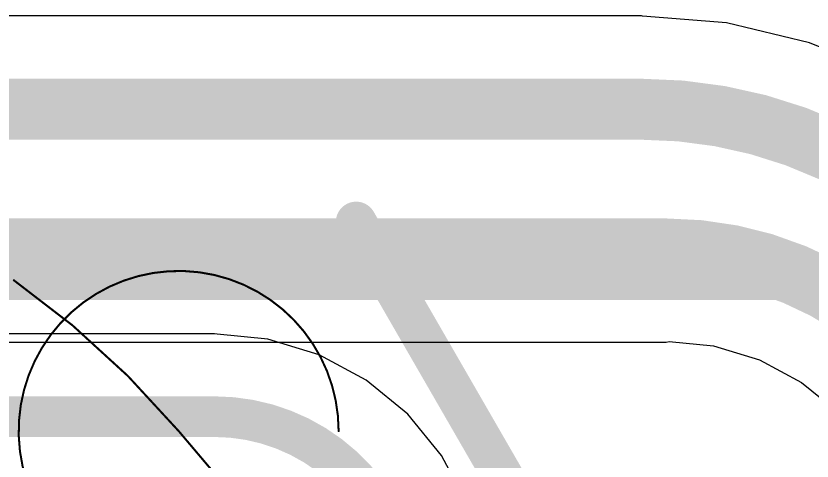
# Model space of a CAD drawing. Header units: inches. Extents: x -18 to 217, y -14 to 159.
# Drawn here: x 19.691 to 24.667, y 42.21 to 44.991 of the extents above; entities that cross this region are included whole.
import ezdxf

# ---------------------------------------------------------------- set-up
doc = ezdxf.new("R2010")
doc.units = ezdxf.units.IN
for name, color, linetype in [('Bottom Layer', 5, 'Continuous'), ('Dimension', 6, 'Continuous'), ('Fabrication', 76, 'Continuous'), ('Top Layer', 1, 'Continuous'), ('Top Overlay', 2, 'Continuous')]:
    doc.layers.add(name, color=color, linetype=linetype)

msp = doc.modelspace()

# ---------------------------------------------------------------- linework, layer by layer
at = {"layer": 'Bottom Layer'}
for p, q in [((23.5975, 44.9908), (17.0312, 44.9908)), ((23.5979, 44.9908), (23.5975, 44.9908)), ((23.5982, 44.9908), (23.5979, 44.9908)), ((23.5999, 44.9908), (23.5982, 44.9908)), ((23.6005, 44.9908), (23.5999, 44.9908)), ((23.5999, 44.9908), (23.5999, 44.9908)), ((23.5999, 44.9908), (23.5999, 44.9908)), ((23.6073, 44.9895), (23.6005, 44.9908)), ((24.1316, 44.9482), (23.6073, 44.9895)), ((24.6511, 44.8235), (24.1316, 44.9482)), ((25.1448, 44.619), (24.6511, 44.8235)), ((15.9373, 42.9527), (23.7542, 42.9527)), ((23.7542, 42.9527), (23.7739, 42.9566)), ((23.7739, 42.9566), (24.0518, 42.9293)), ((24.0518, 42.9293), (24.3379, 42.8424)), ((24.3379, 42.8424), (24.6017, 42.7015)), ((24.6017, 42.7015), (24.8176, 42.5243))]:
    msp.add_line(p, q, dxfattribs=at)
at = {"layer": 'Bottom Layer', "const_width": 0.381}
for points in [[(16.2844, 44.4081), (23.5975, 44.4081)], [(23.5975, 44.4081), (23.5999, 44.4081)], [(15.0348, 43.5354), (23.7542, 43.5354)]]:
    msp.add_lwpolyline(points, dxfattribs=at)
at = {"layer": 'Bottom Layer', "const_width": 0.1905}
for points in [[(23.5023, 44.4081, 1), (23.6928, 44.4081, 1)], [(23.5023, 44.4081, 1), (23.6928, 44.4081, 1)], [(23.5046, 44.4081, 1), (23.6951, 44.4081, 1)], [(23.5046, 44.4081, 1), (23.6951, 44.4081, 1)], [(23.659, 43.5354, 1), (23.8495, 43.5354, 1)], [(23.659, 43.5354, 1), (23.8495, 43.5354, 1)]]:
    msp.add_lwpolyline(points, format="xyb", close=True, dxfattribs=at)
at = {"layer": 'Bottom Layer', "const_width": 0.381}
for points in [[(23.5999, 44.4081, -0.19898), (25.5963, 43.5801)], [(23.7542, 43.5354, -0.198912), (25.2407, 42.9197)]]:
    msp.add_lwpolyline(points, format="xyb", dxfattribs=at)
at = {"layer": 'Dimension', "const_width": 0.254}
msp.add_lwpolyline([(21.8173, 43.7036), (50.0673, -5.2268)], dxfattribs=at)
at = {"layer": 'Dimension', "const_width": 0.127}
msp.add_lwpolyline([(21.7538, 43.7036, 1), (21.8808, 43.7036, 1)], format="xyb", close=True, dxfattribs=at)
at = {"layer": 'Fabrication', "const_width": 0.0127}
for points in [[(19.9448, 41.7515, -1.431739), (21.7078, 42.3979)], [(19.9448, 41.7515, -1.431739), (21.7078, 42.3979)], [(13.6026, 35.4092, -1.086164), (19.9448, 41.7515)], [(13.6026, 35.4092, -1.086164), (19.9448, 41.7515)], [(16.5125, 43.3427, -0.220386), (19.9448, 41.7515)], [(16.5125, 43.3427, -0.220386), (19.9448, 41.7515)], [(19.6735, 43.3428, -0.063937), (20.7078, 42.3979)], [(19.6735, 43.3428, -0.063937), (20.7078, 42.3979)]]:
    msp.add_lwpolyline(points, format="xyb", dxfattribs=at)
msp.add_lwpolyline([(20.7078, 42.3979), (24.2219, 38.2498)], dxfattribs=at)
msp.add_lwpolyline([(20.7078, 42.3979), (24.2219, 38.2498)], dxfattribs=at)
at = {"layer": 'Fabrication', "const_width": 0.00635}
for points in [[(20.7046, 42.3979, 1), (20.711, 42.3979, 1)], [(20.7046, 42.3979, 1), (20.711, 42.3979, 1)], [(20.7046, 42.3979, 1), (20.711, 42.3979, 1)], [(20.7046, 42.3979, 1), (20.711, 42.3979, 1)], [(21.7046, 42.3979, 1), (21.711, 42.3979, 1)], [(21.7046, 42.3979, 1), (21.711, 42.3979, 1)]]:
    msp.add_lwpolyline(points, format="xyb", close=True, dxfattribs=at)
at = {"layer": 'Top Layer'}
for p, q in [((20.9319, 43.0056), (15.456, 43.0056)), ((20.9491, 43.0022), (20.9319, 43.0056)), ((21.265, 42.9711), (20.9491, 43.0022)), ((21.5854, 42.8739), (21.265, 42.9711)), ((21.8806, 42.7161), (21.5854, 42.8739)), ((22.1394, 42.5037), (21.8806, 42.7161)), ((22.3518, 42.2449), (22.1394, 42.5037)), ((22.5096, 41.9497), (22.3518, 42.2449))]:
    msp.add_line(p, q, dxfattribs=at)
for points, const_width in [([(23.9597, 38.6755, -0.53877), (58.0622, 22.8854)], 2.032), ([(20.9319, 42.4877, -0.414214), (22.1233, 41.2962)], 0.254)]:
    msp.add_lwpolyline(points, format="xyb", dxfattribs=dict(at, const_width=const_width))
at = {"layer": 'Top Layer', "const_width": 0.254}
msp.add_lwpolyline([(15.3803, 42.4877), (20.9319, 42.4877)], dxfattribs=at)
at = {"layer": 'Top Layer', "const_width": 0.127}
msp.add_lwpolyline([(20.8684, 42.4877, 1), (20.9954, 42.4877, 1)], format="xyb", close=True, dxfattribs=at)
msp.add_lwpolyline([(20.8684, 42.4877, 1), (20.9954, 42.4877, 1)], format="xyb", close=True, dxfattribs=at)
at = {"layer": 'Top Overlay', "const_width": 0.254}
msp.add_lwpolyline([(16.5125, 43.3427), (55.0971, 43.3431)], dxfattribs=at)

doc.saveas('drawing.dxf')
